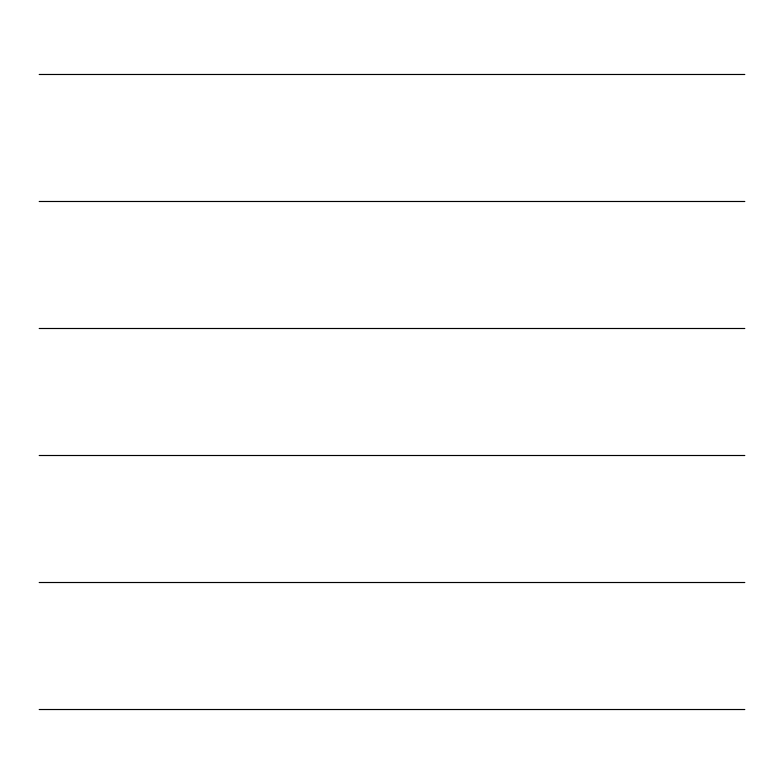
<?xml version="1.0" encoding="UTF-8"?>
<svg xmlns="http://www.w3.org/2000/svg" width="784" height="784" viewBox="0 0 784 784"><rect width="100%" height="100%" fill="white"/><g stroke="black" fill="none" stroke-linecap="round" stroke-linejoin="round"><path stroke-width="1.18" d="M39.2 74.48L744.8 74.48M39.2 201.488L744.8 201.488M39.2 328.496L744.8 328.496M39.2 455.504L744.8 455.504M39.2 582.512L744.8 582.512M39.2 709.52L744.8 709.52"/></g></svg>
